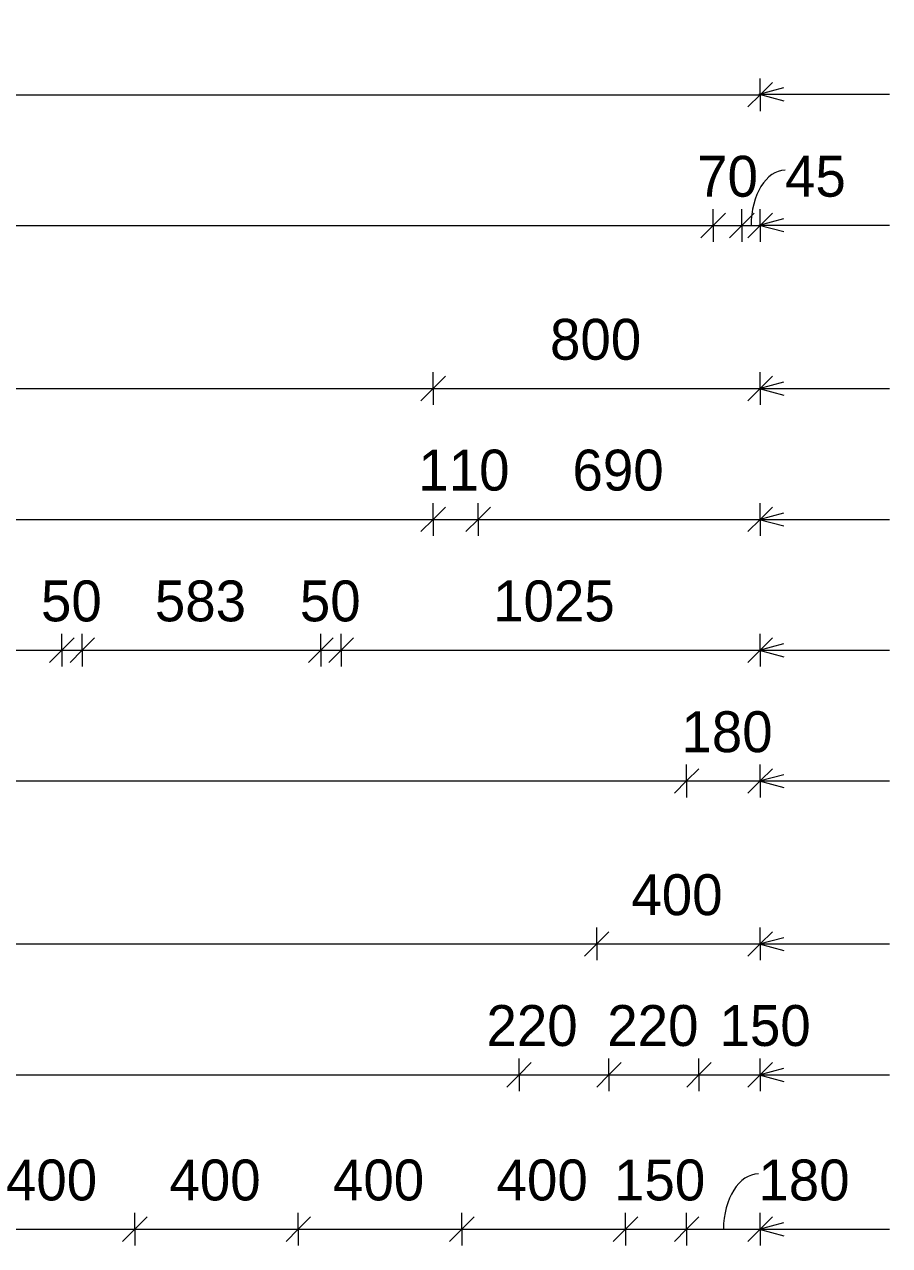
# Model space of a CAD drawing. Header units: millimetres. Extents: x -34201 to -21230, y 2346 to 10832.
# Drawn here: x -28250 to -26134, y 7845 to 10832 of the extents above; entities that cross this region are included whole.
import ezdxf

# ---------------------------------------------------------------- set-up
doc = ezdxf.new("R2010")
doc.units = ezdxf.units.MM
for name, color, linetype, lineweight in [('A-ANNO-DIMS', 211, 'Continuous', 9), ('A-ANNO-DIMS-40', 211, 'Continuous', 9), ('G-ANNO-TEXT', 231, 'Continuous', 9)]:
    doc.layers.add(name, color=color, linetype=linetype, lineweight=lineweight)
doc.styles.add('Nirmala UI Semilight', font='NirmalaS.ttf', dxfattribs={"height": 100})
doc.dimstyles.new('Diagonal_-_2_5mm_NI_UI', dxfattribs={"dimscale": 304.8, "dimtxt": 104.736395, "dimasz": 0.19685, "dimexe": 0.131234, "dimexo": 0.0625, "dimgap": 0.131234, "dimtad": 1, "dimdec": 0, "dimzin": 0, "dimdsep": 46, "dimtxsty": 'Nirmala UI Semilight', "dimblk1": 'OBLIQUE', "dimblk2": 'OBLIQUE', "dimsah": 1, "dimcen": 0.09, "dimazin": 0, "dimtfac": 1, "dimtdec": 4, "dimtix": 1, "dimtmove": 0, "dimatfit": 3, "dimfxl": 0.131234, "dimfxlon": 1, "dimtvp": 1, "dimtolj": 1, "dimtzin": 0, "dimarcsym": 2})
doc.dimstyles.new('Diagonal_-_2_5mm_NI_UI_1', dxfattribs={"dimscale": 304.8, "dimtxt": 104.736395, "dimasz": 0.19685, "dimexe": 0.131234, "dimexo": 0.0625, "dimgap": 0.131234, "dimtad": 1, "dimdec": 0, "dimzin": 0, "dimdsep": 46, "dimtxsty": 'Nirmala UI Semilight', "dimblk1": 'OBLIQUE', "dimblk2": 'OBLIQUE', "dimsah": 1, "dimcen": 0.09, "dimazin": 0, "dimtfac": 1, "dimtdec": 4, "dimtix": 1, "dimtmove": 1, "dimatfit": 3, "dimfxl": 0.131234, "dimfxlon": 1, "dimtvp": 1, "dimtolj": 1, "dimtzin": 0, "dimarcsym": 2})
doc.dimstyles.new('Diagonal_-_2_5mm_NI_UI_2', dxfattribs={"dimscale": 304.8, "dimtxt": 104.736395, "dimasz": 0.19685, "dimexe": 0.131234, "dimexo": 0.0625, "dimgap": 0.131234, "dimtad": 1, "dimdec": 0, "dimzin": 0, "dimdsep": 46, "dimtxsty": 'Nirmala UI Semilight', "dimblk1": 'OBLIQUE', "dimblk2": 'OBLIQUE', "dimsah": 1, "dimcen": 0.09, "dimazin": 0, "dimtfac": 1, "dimtdec": 4, "dimtix": 1, "dimtmove": 2, "dimatfit": 3, "dimfxl": 0.131234, "dimfxlon": 1, "dimtvp": 1, "dimtolj": 1, "dimtzin": 0, "dimarcsym": 2})

# ---------------------------------------------------------------- blocks, each defined once
blk = doc.blocks.new('DIMBLOCK1-Elevation Front')
at = {"layer": 'A-ANNO-DIMS-40'}
for p, q in [((-30450.4, 10659.9), (-30450.4, 10699.9)), ((-26450.4, 10659.9), (-26450.4, 10699.9)), ((-30450.4, 10659.9), (-30420.4, 10689.9)), ((-26450.4, 10659.9), (-26420.4, 10689.9)), ((-30450.4, 10659.9), (-30480.4, 10629.9)), ((-30450.4, 10659.9), (-26450.4, 10659.9)), ((-30450.4, 10659.9), (-30450.4, 10619.9)), ((-26450.4, 10659.9), (-26480.4, 10629.9)), ((-26450.4, 10659.9), (-26450.4, 10619.9))]:
    blk.add_line(p, q, dxfattribs=at)
at = {"layer": 'A-ANNO-DIMS-40', "color": 0, "insert": (-28603.7, 10830.4), "char_height": 100, "width": 367.91, "attachment_point": 1, "line_spacing_factor": 1.142579, "style": 'Nirmala UI Semilight'}
blk.add_mtext('4000', dxfattribs=at)
blk = doc.blocks.new('_Oblique')
at = {"color": 0, "linetype": 'ByBlock', "lineweight": -2}
blk.add_line((-0.5, -0.5), (0.5, 0.5), dxfattribs=at)
blk = doc.blocks.new('DIMBLOCK4-Elevation Front')
at = {"layer": 'A-ANNO-DIMS-40'}
for p, q in [((-30335.4, 10339.9), (-30335.4, 10379.9)), ((-30335.4, 10339.9), (-30305.4, 10369.9)), ((-26565.4, 10339.9), (-26565.4, 10379.9)), ((-26565.4, 10339.9), (-26535.4, 10369.9)), ((-30335.4, 10339.9), (-30365.4, 10309.9)), ((-30335.4, 10339.9), (-26565.4, 10339.9)), ((-30335.4, 10339.9), (-30335.4, 10299.9)), ((-26565.4, 10339.9), (-26595.4, 10309.9)), ((-26565.4, 10339.9), (-26565.4, 10299.9))]:
    blk.add_line(p, q, dxfattribs=at)
at = {"layer": 'A-ANNO-DIMS-40', "color": 0, "insert": (-28598.9, 10510.4), "char_height": 100, "width": 356.485, "attachment_point": 1, "line_spacing_factor": 1.142579, "style": 'Nirmala UI Semilight'}
blk.add_mtext('3770', dxfattribs=at)
blk = doc.blocks.new('DIMBLOCK5-Elevation Front')
at = {"layer": 'A-ANNO-DIMS-40'}
for p, q in [((-26565.4, 10339.9), (-26565.4, 10379.9)), ((-26565.4, 10339.9), (-26535.4, 10369.9)), ((-26495.4, 10339.9), (-26495.4, 10379.9)), ((-26495.4, 10339.9), (-26465.4, 10369.9)), ((-26565.4, 10339.9), (-26595.4, 10309.9)), ((-26565.4, 10339.9), (-26495.4, 10339.9)), ((-26565.4, 10339.9), (-26565.4, 10299.9)), ((-26495.4, 10339.9), (-26525.4, 10309.9)), ((-26495.4, 10339.9), (-26495.4, 10299.9))]:
    blk.add_line(p, q, dxfattribs=at)
at = {"layer": 'A-ANNO-DIMS-40', "color": 0, "insert": (-26604.7, 10510.4), "char_height": 100, "width": 178.242, "attachment_point": 1, "line_spacing_factor": 1.142579, "style": 'Nirmala UI Semilight'}
blk.add_mtext('70', dxfattribs=at)
blk = doc.blocks.new('DIMBLOCK6-Elevation Front')
at = {"layer": 'A-ANNO-DIMS-40'}
for p, q in [((-26495.4, 10339.9), (-26495.4, 10379.9)), ((-26495.4, 10339.9), (-26465.4, 10369.9)), ((-26450.4, 10339.9), (-26450.4, 10379.9)), ((-26450.4, 10339.9), (-26420.4, 10369.9)), ((-26495.4, 10339.9), (-26525.4, 10309.9)), ((-26495.4, 10339.9), (-26450.4, 10339.9)), ((-26495.4, 10339.9), (-26495.4, 10299.9)), ((-26450.4, 10339.9), (-26480.4, 10309.9)), ((-26450.4, 10339.9), (-26450.4, 10299.9))]:
    blk.add_line(p, q, dxfattribs=at)
blk.add_ellipse((-26389.8, 10339.9), major_axis=(0, 135.2), ratio=0.614655, start_param=0, end_param=1.570796, dxfattribs=at)
at = {"layer": 'A-ANNO-DIMS-40', "color": 0, "insert": (-26389.8, 10510.4), "char_height": 100, "width": 185.098, "attachment_point": 1, "line_spacing_factor": 1.142579, "style": 'Nirmala UI Semilight'}
blk.add_mtext('45', dxfattribs=at)
blk = doc.blocks.new('DIMBLOCK8-Elevation Front')
at = {"layer": 'A-ANNO-DIMS-40'}
for p, q in [((-29650.4, 9941.1), (-29650.4, 9981.1)), ((-27250.4, 9941.1), (-27250.4, 9981.1)), ((-29650.4, 9941.1), (-29620.4, 9971.1)), ((-27250.4, 9941.1), (-27220.4, 9971.1)), ((-29650.4, 9941.1), (-29680.4, 9911.1)), ((-29650.4, 9941.1), (-27250.4, 9941.1)), ((-29650.4, 9941.1), (-29650.4, 9901.1)), ((-27250.4, 9941.1), (-27280.4, 9911.1)), ((-27250.4, 9941.1), (-27250.4, 9901.1))]:
    blk.add_line(p, q, dxfattribs=at)
at = {"layer": 'A-ANNO-DIMS-40', "color": 0, "insert": (-28603.7, 10111.6), "char_height": 100, "width": 367.91, "attachment_point": 1, "line_spacing_factor": 1.142579, "style": 'Nirmala UI Semilight'}
blk.add_mtext('2400', dxfattribs=at)
blk = doc.blocks.new('DIMBLOCK9-Elevation Front')
at = {"layer": 'A-ANNO-DIMS-40'}
for p, q in [((-27250.4, 9941.1), (-27250.4, 9981.1)), ((-26450.4, 9941.1), (-26450.4, 9981.1)), ((-27250.4, 9941.1), (-27220.4, 9971.1)), ((-26450.4, 9941.1), (-26420.4, 9971.1)), ((-27250.4, 9941.1), (-27280.4, 9911.1)), ((-27250.4, 9941.1), (-26450.4, 9941.1)), ((-27250.4, 9941.1), (-27250.4, 9901.1)), ((-26450.4, 9941.1), (-26480.4, 9911.1)), ((-26450.4, 9941.1), (-26450.4, 9901.1))]:
    blk.add_line(p, q, dxfattribs=at)
at = {"layer": 'A-ANNO-DIMS-40', "color": 0, "insert": (-26964.7, 10111.6), "char_height": 100, "width": 274.219, "attachment_point": 1, "line_spacing_factor": 1.142579, "style": 'Nirmala UI Semilight'}
blk.add_mtext('800', dxfattribs=at)
blk = doc.blocks.new('DIMBLOCK12-Elevation Front')
at = {"layer": 'A-ANNO-DIMS-40'}
for p, q in [((-29650.4, 9621.1), (-29650.4, 9661.1)), ((-29650.4, 9621.1), (-29620.4, 9651.1)), ((-27250.4, 9621.1), (-27250.4, 9661.1)), ((-27250.4, 9621.1), (-27220.4, 9651.1)), ((-29650.4, 9621.1), (-29680.4, 9591.1)), ((-29650.4, 9621.1), (-27250.4, 9621.1)), ((-29650.4, 9621.1), (-29650.4, 9581.1)), ((-27250.4, 9621.1), (-27280.4, 9591.1)), ((-27250.4, 9621.1), (-27250.4, 9581.1))]:
    blk.add_line(p, q, dxfattribs=at)
at = {"layer": 'A-ANNO-DIMS-40', "color": 0, "insert": (-28603.7, 9791.6), "char_height": 100, "width": 367.91, "attachment_point": 1, "line_spacing_factor": 1.142579, "style": 'Nirmala UI Semilight'}
blk.add_mtext('2400', dxfattribs=at)
blk = doc.blocks.new('DIMBLOCK13-Elevation Front')
at = {"layer": 'A-ANNO-DIMS-40'}
for p, q in [((-27250.4, 9621.1), (-27250.4, 9661.1)), ((-27250.4, 9621.1), (-27220.4, 9651.1)), ((-27140.4, 9621.1), (-27140.4, 9661.1)), ((-27140.4, 9621.1), (-27110.4, 9651.1)), ((-27250.4, 9621.1), (-27280.4, 9591.1)), ((-27250.4, 9621.1), (-27140.4, 9621.1)), ((-27250.4, 9621.1), (-27250.4, 9581.1)), ((-27140.4, 9621.1), (-27170.4, 9591.1)), ((-27140.4, 9621.1), (-27140.4, 9581.1))]:
    blk.add_line(p, q, dxfattribs=at)
at = {"layer": 'A-ANNO-DIMS-40', "color": 0, "insert": (-27286.8, 9791.6), "char_height": 100, "width": 219.375, "attachment_point": 1, "line_spacing_factor": 1.142579, "style": 'Nirmala UI Semilight'}
blk.add_mtext('110', dxfattribs=at)
blk = doc.blocks.new('DIMBLOCK14-Elevation Front')
at = {"layer": 'A-ANNO-DIMS-40'}
for p, q in [((-27140.4, 9621.1), (-27140.4, 9661.1)), ((-27140.4, 9621.1), (-27110.4, 9651.1)), ((-26450.4, 9621.1), (-26450.4, 9661.1)), ((-26450.4, 9621.1), (-26420.4, 9651.1)), ((-27140.4, 9621.1), (-27170.4, 9591.1)), ((-27140.4, 9621.1), (-26450.4, 9621.1)), ((-27140.4, 9621.1), (-27140.4, 9581.1)), ((-26450.4, 9621.1), (-26480.4, 9591.1)), ((-26450.4, 9621.1), (-26450.4, 9581.1))]:
    blk.add_line(p, q, dxfattribs=at)
at = {"layer": 'A-ANNO-DIMS-40', "color": 0, "insert": (-26909.7, 9791.6), "char_height": 100, "width": 274.219, "attachment_point": 1, "line_spacing_factor": 1.142579, "style": 'Nirmala UI Semilight'}
blk.add_mtext('690', dxfattribs=at)
blk = doc.blocks.new('DIMBLOCK16-Elevation Front')
at = {"layer": 'A-ANNO-DIMS-40'}
for p, q in [((-30050.4, 8582.4), (-30050.4, 8622.4)), ((-30050.4, 8582.4), (-30020.4, 8612.4)), ((-26850.4, 8582.4), (-26850.4, 8622.4)), ((-26850.4, 8582.4), (-26820.4, 8612.4)), ((-30050.4, 8582.4), (-30080.4, 8552.4)), ((-30050.4, 8582.4), (-26850.4, 8582.4)), ((-30050.4, 8582.4), (-30050.4, 8542.4)), ((-26850.4, 8582.4), (-26880.4, 8552.4)), ((-26850.4, 8582.4), (-26850.4, 8542.4))]:
    blk.add_line(p, q, dxfattribs=at)
at = {"layer": 'A-ANNO-DIMS-40', "color": 0, "insert": (-28602.7, 8752.9), "char_height": 100, "width": 365.625, "attachment_point": 1, "line_spacing_factor": 1.142579, "style": 'Nirmala UI Semilight'}
blk.add_mtext('3200', dxfattribs=at)
blk = doc.blocks.new('DIMBLOCK17-Elevation Front')
at = {"layer": 'A-ANNO-DIMS-40'}
for p, q in [((-26850.4, 8582.4), (-26850.4, 8622.4)), ((-26850.4, 8582.4), (-26820.4, 8612.4)), ((-26450.4, 8582.4), (-26450.4, 8622.4)), ((-26450.4, 8582.4), (-26420.4, 8612.4)), ((-26850.4, 8582.4), (-26880.4, 8552.4)), ((-26850.4, 8582.4), (-26450.4, 8582.4)), ((-26850.4, 8582.4), (-26850.4, 8542.4)), ((-26450.4, 8582.4), (-26480.4, 8552.4)), ((-26450.4, 8582.4), (-26450.4, 8542.4))]:
    blk.add_line(p, q, dxfattribs=at)
at = {"layer": 'A-ANNO-DIMS-40', "color": 0, "insert": (-26765.6, 8752.9), "char_height": 100, "width": 276.504, "attachment_point": 1, "line_spacing_factor": 1.142579, "style": 'Nirmala UI Semilight'}
blk.add_mtext('400', dxfattribs=at)
blk = doc.blocks.new('DIMBLOCK21-Elevation Front')
at = {"layer": 'A-ANNO-DIMS-40'}
for p, q in [((-29860.4, 8262.4), (-29860.4, 8302.4)), ((-29860.4, 8262.4), (-29830.4, 8292.4)), ((-27040.4, 8262.4), (-27040.4, 8302.4)), ((-27040.4, 8262.4), (-27010.4, 8292.4)), ((-29860.4, 8262.4), (-29890.4, 8232.4)), ((-29860.4, 8262.4), (-27040.4, 8262.4)), ((-29860.4, 8262.4), (-29860.4, 8222.4)), ((-27040.4, 8262.4), (-27070.4, 8232.4)), ((-27040.4, 8262.4), (-27040.4, 8222.4))]:
    blk.add_line(p, q, dxfattribs=at)
at = {"layer": 'A-ANNO-DIMS-40', "color": 0, "insert": (-28602.7, 8432.9), "char_height": 100, "width": 365.625, "attachment_point": 1, "line_spacing_factor": 1.142579, "style": 'Nirmala UI Semilight'}
blk.add_mtext('2820', dxfattribs=at)
blk = doc.blocks.new('DIMBLOCK22-Elevation Front')
at = {"layer": 'A-ANNO-DIMS-40'}
for p, q in [((-27040.4, 8262.4), (-27040.4, 8302.4)), ((-27040.4, 8262.4), (-27010.4, 8292.4)), ((-26820.4, 8262.4), (-26820.4, 8302.4)), ((-26820.4, 8262.4), (-26790.4, 8292.4)), ((-27040.4, 8262.4), (-27070.4, 8232.4)), ((-27040.4, 8262.4), (-26820.4, 8262.4)), ((-27040.4, 8262.4), (-27040.4, 8222.4)), ((-26820.4, 8262.4), (-26850.4, 8232.4)), ((-26820.4, 8262.4), (-26820.4, 8222.4))]:
    blk.add_line(p, q, dxfattribs=at)
at = {"layer": 'A-ANNO-DIMS-40', "color": 0, "insert": (-27120.1, 8432.9), "char_height": 100, "width": 274.219, "attachment_point": 1, "line_spacing_factor": 1.142579, "style": 'Nirmala UI Semilight'}
blk.add_mtext('220', dxfattribs=at)
blk = doc.blocks.new('DIMBLOCK23-Elevation Front')
at = {"layer": 'A-ANNO-DIMS-40'}
for p, q in [((-26820.4, 8262.4), (-26820.4, 8302.4)), ((-26820.4, 8262.4), (-26790.4, 8292.4)), ((-26600.3, 8262.4), (-26600.3, 8302.4)), ((-26600.3, 8262.4), (-26570.3, 8292.4)), ((-26820.4, 8262.4), (-26850.4, 8232.4)), ((-26820.4, 8262.4), (-26600.3, 8262.4)), ((-26820.4, 8262.4), (-26820.4, 8222.4)), ((-26600.3, 8262.4), (-26630.3, 8232.4)), ((-26600.3, 8262.4), (-26600.3, 8222.4))]:
    blk.add_line(p, q, dxfattribs=at)
at = {"layer": 'A-ANNO-DIMS-40', "color": 0, "insert": (-26824.6, 8432.9), "char_height": 100, "width": 274.219, "attachment_point": 1, "line_spacing_factor": 1.142579, "style": 'Nirmala UI Semilight'}
blk.add_mtext('220', dxfattribs=at)
blk = doc.blocks.new('DIMBLOCK24-Elevation Front')
at = {"layer": 'A-ANNO-DIMS-40'}
for p, q in [((-26600.3, 8262.4), (-26600.3, 8302.4)), ((-26600.3, 8262.4), (-26570.3, 8292.4)), ((-26450.4, 8262.4), (-26450.4, 8302.4)), ((-26450.4, 8262.4), (-26420.4, 8292.4)), ((-26600.3, 8262.4), (-26630.3, 8232.4)), ((-26600.3, 8262.4), (-26450.4, 8262.4)), ((-26600.3, 8262.4), (-26600.3, 8222.4)), ((-26450.4, 8262.4), (-26480.4, 8232.4)), ((-26450.4, 8262.4), (-26450.4, 8222.4))]:
    blk.add_line(p, q, dxfattribs=at)
at = {"layer": 'A-ANNO-DIMS-40', "color": 0, "insert": (-26550, 8432.9), "char_height": 100, "width": 246.797, "attachment_point": 1, "line_spacing_factor": 1.142579, "style": 'Nirmala UI Semilight'}
blk.add_mtext('150', dxfattribs=at)
blk = doc.blocks.new('DIMBLOCK60-Elevation Front')
at = {"layer": 'A-ANNO-DIMS-40'}
for p, q in [((-30270.4, 8981.1), (-30270.4, 9021.1)), ((-30270.4, 8981.1), (-30240.4, 9011.1)), ((-26630.4, 8981.1), (-26630.4, 9021.1)), ((-26630.4, 8981.1), (-26600.4, 9011.1)), ((-30270.4, 8981.1), (-30300.4, 8951.1)), ((-30270.4, 8981.1), (-26630.4, 8981.1)), ((-30270.4, 8981.1), (-30270.4, 8941.1)), ((-26630.4, 8981.1), (-26660.4, 8951.1)), ((-26630.4, 8981.1), (-26630.4, 8941.1))]:
    blk.add_line(p, q, dxfattribs=at)
at = {"layer": 'A-ANNO-DIMS-40', "color": 0, "insert": (-28603.7, 9151.6), "char_height": 100, "width": 367.91, "attachment_point": 1, "line_spacing_factor": 1.142579, "style": 'Nirmala UI Semilight'}
blk.add_mtext('3640', dxfattribs=at)
blk = doc.blocks.new('DIMBLOCK61-Elevation Front')
at = {"layer": 'A-ANNO-DIMS-40'}
for p, q in [((-26630.4, 8981.1), (-26630.4, 9021.1)), ((-26630.4, 8981.1), (-26600.4, 9011.1)), ((-26450.4, 8981.1), (-26450.4, 9021.1)), ((-26450.4, 8981.1), (-26420.4, 9011.1)), ((-26630.4, 8981.1), (-26660.4, 8951.1)), ((-26630.4, 8981.1), (-26450.4, 8981.1)), ((-26630.4, 8981.1), (-26630.4, 8941.1)), ((-26450.4, 8981.1), (-26480.4, 8951.1)), ((-26450.4, 8981.1), (-26450.4, 8941.1))]:
    blk.add_line(p, q, dxfattribs=at)
at = {"layer": 'A-ANNO-DIMS-40', "color": 0, "insert": (-26643.2, 9151.6), "char_height": 100, "width": 246.797, "attachment_point": 1, "line_spacing_factor": 1.142579, "style": 'Nirmala UI Semilight'}
blk.add_mtext('180', dxfattribs=at)
blk = doc.blocks.new('DIMBLOCK73-Elevation Front')
at = {"layer": 'A-ANNO-DIMS-40'}
for p, q in [((-28380.4, 7884.6), (-28380.4, 7924.6)), ((-27980.4, 7884.6), (-27980.4, 7924.6)), ((-28380.4, 7884.6), (-28350.4, 7914.6)), ((-27980.4, 7884.6), (-27950.4, 7914.6)), ((-28380.4, 7884.6), (-28410.4, 7854.6)), ((-28380.4, 7884.6), (-27980.4, 7884.6)), ((-28380.4, 7884.6), (-28380.4, 7844.6)), ((-27980.4, 7884.6), (-28010.4, 7854.6)), ((-27980.4, 7884.6), (-27980.4, 7844.6))]:
    blk.add_line(p, q, dxfattribs=at)
at = {"layer": 'A-ANNO-DIMS-40', "color": 0, "insert": (-28295.6, 8055.1), "char_height": 100, "width": 276.504, "attachment_point": 1, "line_spacing_factor": 1.142579, "style": 'Nirmala UI Semilight'}
blk.add_mtext('400', dxfattribs=at)
blk = doc.blocks.new('DIMBLOCK74-Elevation Front')
at = {"layer": 'A-ANNO-DIMS-40'}
for p, q in [((-27980.4, 7884.6), (-27980.4, 7924.6)), ((-27580.4, 7884.6), (-27580.4, 7924.6)), ((-27980.4, 7884.6), (-27950.4, 7914.6)), ((-27580.4, 7884.6), (-27550.4, 7914.6)), ((-27980.4, 7884.6), (-28010.4, 7854.6)), ((-27980.4, 7884.6), (-27580.4, 7884.6)), ((-27980.4, 7884.6), (-27980.4, 7844.6)), ((-27580.4, 7884.6), (-27610.4, 7854.6)), ((-27580.4, 7884.6), (-27580.4, 7844.6))]:
    blk.add_line(p, q, dxfattribs=at)
at = {"layer": 'A-ANNO-DIMS-40', "color": 0, "insert": (-27895.6, 8055.1), "char_height": 100, "width": 276.504, "attachment_point": 1, "line_spacing_factor": 1.142579, "style": 'Nirmala UI Semilight'}
blk.add_mtext('400', dxfattribs=at)
blk = doc.blocks.new('DIMBLOCK75-Elevation Front')
at = {"layer": 'A-ANNO-DIMS-40'}
for p, q in [((-27580.4, 7884.6), (-27580.4, 7924.6)), ((-27180.4, 7884.6), (-27180.4, 7924.6)), ((-27580.4, 7884.6), (-27550.4, 7914.6)), ((-27180.4, 7884.6), (-27150.4, 7914.6)), ((-27580.4, 7884.6), (-27610.4, 7854.6)), ((-27580.4, 7884.6), (-27180.4, 7884.6)), ((-27580.4, 7884.6), (-27580.4, 7844.6)), ((-27180.4, 7884.6), (-27210.4, 7854.6)), ((-27180.4, 7884.6), (-27180.4, 7844.6))]:
    blk.add_line(p, q, dxfattribs=at)
at = {"layer": 'A-ANNO-DIMS-40', "color": 0, "insert": (-27495.6, 8055.1), "char_height": 100, "width": 276.504, "attachment_point": 1, "line_spacing_factor": 1.142579, "style": 'Nirmala UI Semilight'}
blk.add_mtext('400', dxfattribs=at)
blk = doc.blocks.new('DIMBLOCK76-Elevation Front')
at = {"layer": 'A-ANNO-DIMS-40'}
for p, q in [((-27180.4, 7884.6), (-27180.4, 7924.6)), ((-26780, 7884.6), (-26780, 7924.6)), ((-27180.4, 7884.6), (-27150.4, 7914.6)), ((-26780, 7884.6), (-26750, 7914.6)), ((-27180.4, 7884.6), (-27210.4, 7854.6)), ((-27180.4, 7884.6), (-26780, 7884.6)), ((-27180.4, 7884.6), (-27180.4, 7844.6)), ((-26780, 7884.6), (-26810, 7854.6)), ((-26780, 7884.6), (-26780, 7844.6))]:
    blk.add_line(p, q, dxfattribs=at)
at = {"layer": 'A-ANNO-DIMS-40', "color": 0, "insert": (-27095.4, 8055.1), "char_height": 100, "width": 276.504, "attachment_point": 1, "line_spacing_factor": 1.142579, "style": 'Nirmala UI Semilight'}
blk.add_mtext('400', dxfattribs=at)
blk = doc.blocks.new('DIMBLOCK77-Elevation Front')
at = {"layer": 'A-ANNO-DIMS-40'}
for p, q in [((-26780, 7884.6), (-26780, 7924.6)), ((-26630.4, 7884.6), (-26630.4, 7924.6)), ((-26780, 7884.6), (-26750, 7914.6)), ((-26630.4, 7884.6), (-26600.4, 7914.6)), ((-26780, 7884.6), (-26810, 7854.6)), ((-26780, 7884.6), (-26630.4, 7884.6)), ((-26780, 7884.6), (-26780, 7844.6)), ((-26630.4, 7884.6), (-26660.4, 7854.6)), ((-26630.4, 7884.6), (-26630.4, 7844.6))]:
    blk.add_line(p, q, dxfattribs=at)
at = {"layer": 'A-ANNO-DIMS-40', "color": 0, "insert": (-26808, 8055.1), "char_height": 100, "width": 246.797, "attachment_point": 1, "line_spacing_factor": 1.142579, "style": 'Nirmala UI Semilight'}
blk.add_mtext('150', dxfattribs=at)
blk = doc.blocks.new('DIMBLOCK78-Elevation Front')
at = {"layer": 'A-ANNO-DIMS-40'}
for p, q in [((-26630.4, 7884.6), (-26630.4, 7924.6)), ((-26450.4, 7884.6), (-26450.4, 7924.6)), ((-26630.4, 7884.6), (-26600.4, 7914.6)), ((-26450.4, 7884.6), (-26420.4, 7914.6)), ((-26630.4, 7884.6), (-26660.4, 7854.6)), ((-26630.4, 7884.6), (-26450.4, 7884.6)), ((-26630.4, 7884.6), (-26630.4, 7844.6)), ((-26450.4, 7884.6), (-26480.4, 7854.6)), ((-26450.4, 7884.6), (-26450.4, 7844.6))]:
    blk.add_line(p, q, dxfattribs=at)
blk.add_ellipse((-26454.9, 7884.6), major_axis=(0, 135.2), ratio=0.632289, start_param=0, end_param=1.570796, dxfattribs=at)
at = {"layer": 'A-ANNO-DIMS-40', "color": 0, "insert": (-26454.9, 8055.1), "char_height": 100, "width": 246.797, "attachment_point": 1, "line_spacing_factor": 1.142579, "style": 'Nirmala UI Semilight'}
blk.add_mtext('180', dxfattribs=at)
blk = doc.blocks.new('DIMBLOCK87-Elevation Front')
at = {"layer": 'A-ANNO-DIMS-40'}
for p, q in [((-28742.1, 9301.1), (-28742.1, 9341.1)), ((-28742.1, 9301.1), (-28712.1, 9331.1)), ((-28158.7, 9301.1), (-28158.7, 9341.1)), ((-28158.7, 9301.1), (-28128.7, 9331.1)), ((-28742.1, 9301.1), (-28772.1, 9271.1)), ((-28742.1, 9301.1), (-28158.7, 9301.1)), ((-28742.1, 9301.1), (-28742.1, 9261.1)), ((-28158.7, 9301.1), (-28188.7, 9271.1)), ((-28158.7, 9301.1), (-28158.7, 9261.1))]:
    blk.add_line(p, q, dxfattribs=at)
at = {"layer": 'A-ANNO-DIMS-40', "color": 0, "insert": (-28564.7, 9471.6), "char_height": 100, "width": 274.219, "attachment_point": 1, "line_spacing_factor": 1.142579, "style": 'Nirmala UI Semilight'}
blk.add_mtext('583', dxfattribs=at)
blk = doc.blocks.new('DIMBLOCK88-Elevation Front')
at = {"layer": 'A-ANNO-DIMS-40'}
for p, q in [((-28158.7, 9301.1), (-28158.7, 9341.1)), ((-28158.7, 9301.1), (-28128.7, 9331.1)), ((-28108.7, 9301.1), (-28108.7, 9341.1)), ((-28108.7, 9301.1), (-28078.7, 9331.1)), ((-28158.7, 9301.1), (-28188.7, 9271.1)), ((-28158.7, 9301.1), (-28108.7, 9301.1)), ((-28158.7, 9301.1), (-28158.7, 9261.1)), ((-28108.7, 9301.1), (-28138.7, 9271.1)), ((-28108.7, 9301.1), (-28108.7, 9261.1))]:
    blk.add_line(p, q, dxfattribs=at)
at = {"layer": 'A-ANNO-DIMS-40', "color": 0, "insert": (-28209.9, 9471.6), "char_height": 100, "width": 182.813, "attachment_point": 1, "line_spacing_factor": 1.142579, "style": 'Nirmala UI Semilight'}
blk.add_mtext('50', dxfattribs=at)
blk = doc.blocks.new('DIMBLOCK89-Elevation Front')
at = {"layer": 'A-ANNO-DIMS-40'}
for p, q in [((-28108.7, 9301.1), (-28108.7, 9341.1)), ((-28108.7, 9301.1), (-28078.7, 9331.1)), ((-27525.4, 9301.1), (-27525.4, 9341.1)), ((-27525.4, 9301.1), (-27495.4, 9331.1)), ((-28108.7, 9301.1), (-28138.7, 9271.1)), ((-28108.7, 9301.1), (-27525.4, 9301.1)), ((-28108.7, 9301.1), (-28108.7, 9261.1)), ((-27525.4, 9301.1), (-27555.4, 9271.1)), ((-27525.4, 9301.1), (-27525.4, 9261.1))]:
    blk.add_line(p, q, dxfattribs=at)
at = {"layer": 'A-ANNO-DIMS-40', "color": 0, "insert": (-27931.3, 9471.6), "char_height": 100, "width": 274.219, "attachment_point": 1, "line_spacing_factor": 1.142579, "style": 'Nirmala UI Semilight'}
blk.add_mtext('583', dxfattribs=at)
blk = doc.blocks.new('DIMBLOCK90-Elevation Front')
at = {"layer": 'A-ANNO-DIMS-40'}
for p, q in [((-27525.4, 9301.1), (-27525.4, 9341.1)), ((-27525.4, 9301.1), (-27495.4, 9331.1)), ((-27475.4, 9301.1), (-27475.4, 9341.1)), ((-27475.4, 9301.1), (-27445.4, 9331.1)), ((-27525.4, 9301.1), (-27555.4, 9271.1)), ((-27525.4, 9301.1), (-27475.4, 9301.1)), ((-27525.4, 9301.1), (-27525.4, 9261.1)), ((-27475.4, 9301.1), (-27505.4, 9271.1)), ((-27475.4, 9301.1), (-27475.4, 9261.1))]:
    blk.add_line(p, q, dxfattribs=at)
at = {"layer": 'A-ANNO-DIMS-40', "color": 0, "insert": (-27576.6, 9471.6), "char_height": 100, "width": 182.813, "attachment_point": 1, "line_spacing_factor": 1.142579, "style": 'Nirmala UI Semilight'}
blk.add_mtext('50', dxfattribs=at)
blk = doc.blocks.new('DIMBLOCK91-Elevation Front')
at = {"layer": 'A-ANNO-DIMS-40'}
for p, q in [((-27475.4, 9301.1), (-27475.4, 9341.1)), ((-27475.4, 9301.1), (-27445.4, 9331.1)), ((-26450.4, 9301.1), (-26450.4, 9341.1)), ((-26450.4, 9301.1), (-26420.4, 9331.1)), ((-27475.4, 9301.1), (-27505.4, 9271.1)), ((-27475.4, 9301.1), (-26450.4, 9301.1)), ((-27475.4, 9301.1), (-27475.4, 9261.1)), ((-26450.4, 9301.1), (-26480.4, 9271.1)), ((-26450.4, 9301.1), (-26450.4, 9261.1))]:
    blk.add_line(p, q, dxfattribs=at)
at = {"layer": 'A-ANNO-DIMS-40', "color": 0, "insert": (-27103.8, 9471.6), "char_height": 100, "width": 338.203, "attachment_point": 1, "line_spacing_factor": 1.142579, "style": 'Nirmala UI Semilight'}
blk.add_mtext('1025', dxfattribs=at)

msp = doc.modelspace()

# ---------------------------------------------------------------- linework, layer by layer
at = {"layer": 'G-ANNO-TEXT', "color": 7}
for p, q in [((-26452.9, 10661.1), (-26392.9, 10677.2)), ((-26452.9, 10661.1), (-26392.9, 10645)), ((-26452.9, 10661.1), (-26134, 10661.1)), ((-26452.9, 10341.1), (-26392.9, 10357.2)), ((-26452.9, 10341.1), (-26392.9, 10325)), ((-26452.9, 10341.1), (-26134, 10341.1)), ((-26452.9, 9941.1), (-26392.9, 9957.2)), ((-26452.9, 9941.1), (-26392.9, 9925)), ((-26452.9, 9941.1), (-26134, 9941.1)), ((-26452.9, 9621.1), (-26392.9, 9637.2)), ((-26452.9, 9621.1), (-26392.9, 9605)), ((-26452.9, 9621.1), (-26134, 9621.1)), ((-26452.9, 9301.1), (-26392.9, 9317.2)), ((-26452.9, 9301.1), (-26392.9, 9285)), ((-26452.9, 9301.1), (-26134, 9301.1)), ((-26452.9, 8981.1), (-26392.9, 8997.2)), ((-26452.9, 8981.1), (-26392.9, 8965)), ((-26452.9, 8981.1), (-26134, 8981.1)), ((-26452.9, 8582.4), (-26392.9, 8598.4)), ((-26452.9, 8582.4), (-26392.9, 8566.3)), ((-26452.9, 8582.4), (-26134, 8582.4)), ((-26452.9, 8262.4), (-26392.9, 8278.4)), ((-26452.9, 8262.4), (-26392.9, 8246.3)), ((-26452.9, 8262.4), (-26134, 8262.4)), ((-26452.9, 7884.6), (-26392.9, 7900.7)), ((-26452.9, 7884.6), (-26392.9, 7868.5)), ((-26452.9, 7884.6), (-26134, 7884.6))]:
    msp.add_line(p, q, dxfattribs=at)

# ---------------------------------------------------------------- dimensions: what is measured, and where the dimension line sits
at = {"layer": 'A-ANNO-DIMS'}
for base, p1, p2, override, picture, middle in [((-26450.4, 10659.9), (-30450.4, 10619.9), (-26450.4, 10619.9), {"dimpost": '<>', "dimfxl": 4000}, 'DIMBLOCK1-Elevation Front', (-28450.4, 10751.6)), ((-26565.4, 10339.9), (-30335.4, 10299.9), (-26565.4, 10299.9), {"dimpost": '<>', "dimfxl": 3770}, 'DIMBLOCK4-Elevation Front', (-28450.4, 10431.6)), ((-26495.4, 10339.9), (-26565.4, 10299.9), (-26495.4, 10299.9), {"dimpost": '<>', "dimfxl": 70}, 'DIMBLOCK5-Elevation Front', (-26530.4, 10431.6)), ((-27250.4, 9941.1), (-29650.4, 9901.1), (-27250.4, 9901.1), {"dimpost": '<>', "dimfxl": 2400}, 'DIMBLOCK8-Elevation Front', (-28450.4, 10032.8)), ((-26450.4, 9941.1), (-27250.4, 9901.1), (-26450.4, 9901.1), {"dimpost": '<>', "dimfxl": 800}, 'DIMBLOCK9-Elevation Front', (-26850.4, 10032.8)), ((-27250.4, 9621.1), (-29650.4, 9581.1), (-27250.4, 9581.1), {"dimpost": '<>', "dimfxl": 2400}, 'DIMBLOCK12-Elevation Front', (-28450.4, 9712.8)), ((-27140.4, 9621.1), (-27250.4, 9581.1), (-27140.4, 9581.1), {"dimpost": '<>', "dimfxl": 110}, 'DIMBLOCK13-Elevation Front', (-27195.4, 9713.1)), ((-26450.4, 9621.1), (-27140.4, 9581.1), (-26450.4, 9581.1), {"dimpost": '<>', "dimfxl": 690}, 'DIMBLOCK14-Elevation Front', (-26795.4, 9712.8)), ((-28158.7, 9301.1), (-28742.1, 9261.1), (-28158.7, 9261.1), {"dimpost": '<>', "dimfxl": 583.4}, 'DIMBLOCK87-Elevation Front', (-28450.4, 9392.8)), ((-28108.7, 9301.1), (-28158.7, 9261.1), (-28108.7, 9261.1), {"dimpost": '<>', "dimfxl": 50}, 'DIMBLOCK88-Elevation Front', (-28133.7, 9392.8)), ((-27525.4, 9301.1), (-28108.7, 9261.1), (-27525.4, 9261.1), {"dimpost": '<>', "dimfxl": 583.3}, 'DIMBLOCK89-Elevation Front', (-27817, 9392.8)), ((-27475.4, 9301.1), (-27525.4, 9261.1), (-27475.4, 9261.1), {"dimpost": '<>', "dimfxl": 50}, 'DIMBLOCK90-Elevation Front', (-27500.4, 9392.8)), ((-26450.4, 9301.1), (-27475.4, 9261.1), (-26450.4, 9261.1), {"dimpost": '<>', "dimfxl": 1025}, 'DIMBLOCK91-Elevation Front', (-26962.9, 9393.1)), ((-26630.4, 8981.1), (-30270.4, 8941.1), (-26630.4, 8941.1), {"dimpost": '<>', "dimfxl": 3640}, 'DIMBLOCK60-Elevation Front', (-28450.4, 9072.8)), ((-26450.4, 8981.1), (-26630.4, 8941.1), (-26450.4, 8941.1), {"dimpost": '<>', "dimfxl": 180}, 'DIMBLOCK61-Elevation Front', (-26540.4, 9073.1)), ((-26850.4, 8582.4), (-30050.4, 8542.4), (-26850.4, 8542.4), {"dimpost": '<>', "dimfxl": 3200}, 'DIMBLOCK16-Elevation Front', (-28450.4, 8674.1)), ((-26450.4, 8582.4), (-26850.4, 8542.4), (-26450.4, 8542.4), {"dimpost": '<>', "dimfxl": 400}, 'DIMBLOCK17-Elevation Front', (-26650.4, 8674.1)), ((-27040.4, 8262.4), (-29860.4, 8222.4), (-27040.4, 8222.4), {"dimpost": '<>', "dimfxl": 2820}, 'DIMBLOCK21-Elevation Front', (-28450.4, 8354.1)), ((-26600.3, 8262.4), (-26820.4, 8222.4), (-26600.3, 8222.4), {"dimpost": '<>', "dimfxl": 220.128989}, 'DIMBLOCK23-Elevation Front', (-26710.3, 8354.1)), ((-27980.4, 7884.6), (-28380.4, 7844.6), (-27980.4, 7844.6), {"dimpost": '<>', "dimfxl": 400}, 'DIMBLOCK73-Elevation Front', (-28180.4, 7976.3)), ((-27580.4, 7884.6), (-27980.4, 7844.6), (-27580.4, 7844.6), {"dimpost": '<>', "dimfxl": 400}, 'DIMBLOCK74-Elevation Front', (-27780.4, 7976.3)), ((-27180.4, 7884.6), (-27580.4, 7844.6), (-27180.4, 7844.6), {"dimpost": '<>', "dimfxl": 400}, 'DIMBLOCK75-Elevation Front', (-27380.4, 7976.3)), ((-26780, 7884.6), (-27180.4, 7844.6), (-26780, 7844.6), {"dimpost": '<>', "dimfxl": 400.392955}, 'DIMBLOCK76-Elevation Front', (-26980.2, 7976.3)), ((-26630.4, 7884.6), (-26780, 7844.6), (-26630.4, 7844.6), {"dimpost": '<>', "dimfxl": 149.607045}, 'DIMBLOCK77-Elevation Front', (-26705.2, 7976.6))]:
    dim = msp.add_linear_dim(base=base, p1=p1, p2=p2, dimstyle='Diagonal_-_2_5mm_NI_UI', override=override, dxfattribs=at)
    dim.commit()
    dim.dimension.update_dxf_attribs({"geometry": picture, "text_midpoint": middle})
for base, p1, p2, dimstyle, override, picture, middle in [((-26450.4, 10339.9), (-26495.4, 10299.9), (-26450.4, 10299.9), 'Diagonal_-_2_5mm_NI_UI_1', {"dimpost": '<>', "dimfxl": 45}, 'DIMBLOCK6-Elevation Front', (-26297.2, 10443.7)), ((-26820.4, 8262.4), (-27040.4, 8222.4), (-26820.4, 8222.4), 'Diagonal_-_2_5mm_NI_UI_2', {"dimpost": '<>', "dimfxl": 220}, 'DIMBLOCK22-Elevation Front', (-26983, 8366.2)), ((-26450.4, 8262.4), (-26600.3, 8222.4), (-26450.4, 8222.4), 'Diagonal_-_2_5mm_NI_UI_2', {"dimpost": '<>', "dimfxl": 149.871011}, 'DIMBLOCK24-Elevation Front', (-26426.6, 8366.2)), ((-26450.4, 7884.6), (-26630.4, 7844.6), (-26450.4, 7844.6), 'Diagonal_-_2_5mm_NI_UI_1', {"dimpost": '<>', "dimfxl": 180}, 'DIMBLOCK78-Elevation Front', (-26331.5, 7988.4))]:
    dim = msp.add_linear_dim(base=base, p1=p1, p2=p2, dimstyle=dimstyle, override=override, dxfattribs=at)
    dim.commit()
    dim.dimension.update_dxf_attribs({"geometry": picture, "text_midpoint": middle, "dimtype": 160})

doc.saveas('drawing.dxf')
